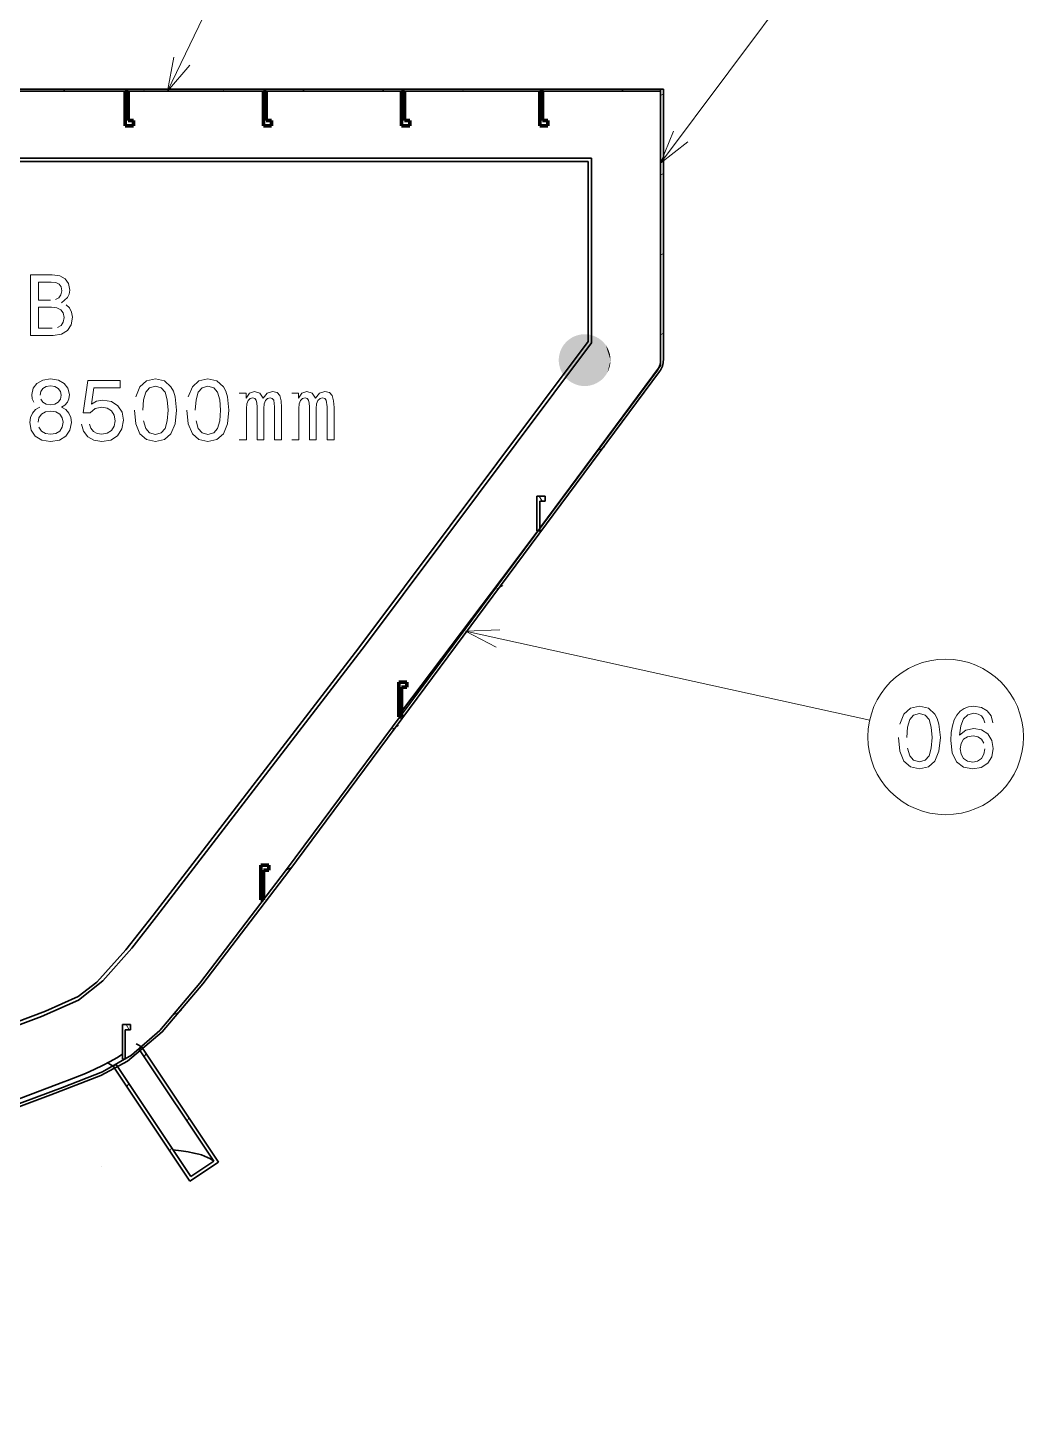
# Model space of a CAD drawing. Extents: x 4.9 to 101.6, y 45 to 121.
# Drawn here: x 76.24 to 100.76, y 48.75 to 82.64 of the extents above; entities that cross this region are included whole.
import ezdxf

# ---------------------------------------------------------------- set-up
doc = ezdxf.new("R2010")
doc.units = 0

msp = doc.modelspace()

# ---------------------------------------------------------------- linework, layer by layer
at = {"color": 5, "lineweight": 13}
for points in [[(79.684, 81.07), (83.98, 89.98)], [(91.825, 79.294), (98.547, 88.3)], [(79.843, 81.905), (79.684, 81.07), (80.239, 81.714)], [(92.14, 80.084), (91.825, 79.294), (92.493, 79.821)], [(77.076, 75.864), (77.226, 75.988), (77.265, 76.072), (77.278, 76.174), (77.25, 76.335), (77.166, 76.451), (77.031, 76.522), (76.843, 76.548), (76.313, 76.548), (76.313, 75.06), (76.873, 75.06), (77.072, 75.09), (77.22, 75.177), (77.312, 75.317), (77.344, 75.506), (77.325, 75.632), (77.274, 75.737), (77.19, 75.814)], [(76.802, 75.93), (76.51, 75.93), (76.51, 76.37), (76.819, 76.37), (76.935, 76.357), (77.016, 76.318), (77.066, 76.252), (77.083, 76.153), (77.063, 76.054), (77.012, 75.986), (76.924, 75.943)], [(76.849, 75.237), (76.51, 75.237), (76.51, 75.75), (76.83, 75.75), (76.965, 75.735), (77.061, 75.69), (77.119, 75.613), (77.138, 75.501), (77.119, 75.383), (77.066, 75.302), (76.975, 75.253)], [(76.542, 73.291), (76.433, 73.231), (76.358, 73.147), (76.311, 73.042), (76.296, 72.915), (76.33, 72.725), (76.429, 72.577), (76.59, 72.482), (76.808, 72.446), (77.025, 72.482), (77.186, 72.577), (77.284, 72.725), (77.321, 72.915), (77.304, 73.042), (77.259, 73.147), (77.181, 73.231), (77.074, 73.291), (77.16, 73.342), (77.22, 73.413), (77.256, 73.499), (77.269, 73.604), (77.235, 73.756), (77.145, 73.878), (76.999, 73.957), (76.808, 73.987), (76.615, 73.957), (76.469, 73.878), (76.377, 73.756), (76.345, 73.604), (76.356, 73.499), (76.392, 73.413)], [(77.567, 72.877), (77.614, 72.701), (77.72, 72.564), (77.874, 72.478), (78.071, 72.446), (78.288, 72.484), (78.457, 72.589), (78.564, 72.757), (78.605, 72.971), (78.569, 73.171), (78.466, 73.327), (78.305, 73.428), (78.097, 73.464), (77.936, 73.439), (77.812, 73.368), (77.872, 73.769), (78.524, 73.769), (78.524, 73.945), (77.728, 73.945), (77.61, 73.156), (77.782, 73.156), (77.906, 73.256), (78.065, 73.293), (78.202, 73.269), (78.307, 73.201), (78.373, 73.096), (78.397, 72.96), (78.373, 72.825), (78.305, 72.72), (78.2, 72.654), (78.065, 72.63), (77.951, 72.645), (77.863, 72.695), (77.799, 72.772), (77.767, 72.877)], [(78.873, 73.216), (78.905, 72.879), (79.006, 72.639), (79.167, 72.493), (79.39, 72.446), (79.611, 72.493), (79.771, 72.639), (79.87, 72.879), (79.904, 73.216), (79.87, 73.55), (79.829, 73.683), (79.771, 73.792), (79.611, 73.938), (79.39, 73.987), (79.167, 73.938), (79.006, 73.79), (78.905, 73.55)], [(80.164, 73.216), (80.196, 72.879), (80.297, 72.639), (80.458, 72.493), (80.681, 72.446), (80.901, 72.493), (81.062, 72.639), (81.161, 72.879), (81.195, 73.216), (81.161, 73.55), (81.12, 73.683), (81.062, 73.792), (80.901, 73.938), (80.681, 73.987), (80.458, 73.938), (80.297, 73.79), (80.196, 73.55)], [(76.549, 73.587), (76.566, 73.681), (76.617, 73.754), (76.699, 73.799), (76.808, 73.816), (76.915, 73.799), (76.997, 73.754), (77.048, 73.681), (77.068, 73.587), (77.048, 73.49), (76.997, 73.415), (76.915, 73.366), (76.808, 73.351), (76.699, 73.368), (76.617, 73.415), (76.566, 73.49)], [(79.079, 73.216), (79.096, 73.475), (79.15, 73.662), (79.246, 73.771), (79.39, 73.81), (79.531, 73.771), (79.628, 73.662), (79.681, 73.475), (79.699, 73.216), (79.681, 72.954), (79.628, 72.767), (79.531, 72.658), (79.39, 72.622), (79.246, 72.658), (79.15, 72.767), (79.096, 72.954)], [(80.37, 73.216), (80.387, 73.475), (80.44, 73.662), (80.537, 73.771), (80.681, 73.81), (80.822, 73.771), (80.919, 73.662), (80.972, 73.475), (80.989, 73.216), (80.972, 72.954), (80.919, 72.767), (80.822, 72.658), (80.681, 72.622), (80.537, 72.658), (80.44, 72.767), (80.387, 72.954)], [(81.452, 72.489), (81.626, 72.489), (81.626, 73.258), (81.637, 73.374), (81.669, 73.458), (81.718, 73.507), (81.783, 73.526), (81.834, 73.509), (81.868, 73.466), (81.886, 73.394), (81.892, 73.297), (81.892, 72.489), (82.055, 72.489), (82.055, 73.258), (82.066, 73.372), (82.098, 73.456), (82.149, 73.507), (82.214, 73.526), (82.265, 73.509), (82.299, 73.466), (82.321, 73.297), (82.321, 72.489), (82.494, 72.489), (82.494, 73.284), (82.484, 73.449), (82.449, 73.576), (82.381, 73.653), (82.269, 73.681), (82.139, 73.638), (82.038, 73.514), (81.958, 73.636), (81.826, 73.681), (81.703, 73.638), (81.62, 73.518), (81.62, 73.64), (81.452, 73.64)], [(82.743, 72.489), (82.917, 72.489), (82.917, 73.258), (82.928, 73.374), (82.96, 73.458), (83.009, 73.507), (83.073, 73.526), (83.125, 73.509), (83.159, 73.466), (83.176, 73.394), (83.183, 73.297), (83.183, 72.489), (83.346, 72.489), (83.346, 73.258), (83.356, 73.372), (83.389, 73.456), (83.44, 73.507), (83.504, 73.526), (83.556, 73.509), (83.59, 73.466), (83.612, 73.297), (83.612, 72.489), (83.785, 72.489), (83.785, 73.284), (83.775, 73.449), (83.74, 73.576), (83.672, 73.653), (83.56, 73.681), (83.429, 73.638), (83.329, 73.514), (83.249, 73.636), (83.116, 73.681), (82.994, 73.638), (82.91, 73.518), (82.91, 73.64), (82.743, 73.64)], [(76.502, 72.92), (76.521, 73.033), (76.583, 73.119), (76.68, 73.175), (76.808, 73.194), (76.935, 73.175), (77.031, 73.119), (77.093, 73.033), (77.115, 72.92), (77.093, 72.797), (77.031, 72.705), (76.935, 72.645), (76.808, 72.626), (76.68, 72.645), (76.583, 72.705), (76.521, 72.797)], [(87.867, 67.814), (87.018, 67.776), (87.773, 67.384)], [(87.018, 67.776), (96.972, 65.587)], [(97.68, 65.159), (97.712, 64.822), (97.813, 64.582), (97.974, 64.436), (98.197, 64.389), (98.418, 64.436), (98.578, 64.582), (98.677, 64.822), (98.711, 65.159), (98.677, 65.493), (98.636, 65.626), (98.578, 65.735), (98.418, 65.881), (98.197, 65.931), (97.974, 65.881), (97.813, 65.733), (97.712, 65.493)], [(97.886, 65.159), (97.903, 65.418), (97.957, 65.605), (98.053, 65.714), (98.197, 65.753), (98.338, 65.714), (98.435, 65.605), (98.488, 65.418), (98.506, 65.159), (98.488, 64.897), (98.435, 64.71), (98.338, 64.601), (98.197, 64.565), (98.053, 64.601), (97.957, 64.71), (97.903, 64.897)], [(100.002, 65.519), (99.961, 65.693), (99.867, 65.821), (99.721, 65.903), (99.533, 65.931), (99.406, 65.915), (99.297, 65.875), (99.2, 65.808), (99.119, 65.714), (99.054, 65.596), (99.007, 65.452), (98.977, 65.283), (98.969, 65.092), (99.003, 64.788), (99.108, 64.567), (99.277, 64.434), (99.509, 64.389), (99.717, 64.427), (99.876, 64.528), (99.979, 64.687), (100.015, 64.888), (99.979, 65.092), (99.88, 65.249), (99.728, 65.347), (99.539, 65.382), (99.335, 65.339), (99.183, 65.217), (99.215, 65.452), (99.284, 65.622), (99.389, 65.723), (99.535, 65.757), (99.642, 65.74), (99.723, 65.695), (99.777, 65.62), (99.805, 65.519)], [(99.807, 64.886), (99.783, 64.751), (99.723, 64.648), (99.627, 64.58), (99.507, 64.558), (99.38, 64.58), (99.284, 64.646), (99.222, 64.749), (99.202, 64.884), (99.224, 65.017), (99.284, 65.118), (99.382, 65.182), (99.515, 65.206), (99.631, 65.182), (99.723, 65.12), (99.783, 65.019)]]:
    msp.add_lwpolyline(points, dxfattribs=at)
at = {"color": 7, "lineweight": 35}
for points in [[(21.25, 81.121), (91.825, 81.121)], [(21.25, 81.121), (91.825, 81.121)], [(21.25, 81.07), (91.825, 81.07)], [(21.25, 81.07), (91.825, 81.07)], [(22.951, 79.42), (90.125, 79.42)], [(23.036, 79.335), (90.04, 79.335)], [(74.458, 57.586), (76.678, 58.423), (77.482, 58.79), (77.942, 59.144), (78.662, 59.937), (79.335, 60.787), (84.398, 67.37), (90.04, 74.906)], [(74.458, 57.496), (76.584, 58.296), (77.491, 58.697), (78.093, 59.171), (78.807, 59.98), (79.417, 60.754), (84.561, 67.444), (90.125, 74.878)], [(91.744, 74.207), (82.615, 61.913), (80.479, 59.115), (79.493, 57.95), (78.8, 57.346), (78.086, 56.937), (77.101, 56.546), (71.868, 54.6), (56.538, 48.81)], [(91.744, 74.207), (82.615, 61.913), (80.479, 59.115), (79.493, 57.95), (78.8, 57.346), (78.086, 56.937), (77.101, 56.546), (71.868, 54.6), (56.538, 48.81)], [(91.799, 74.167), (82.67, 61.872), (80.553, 59.101), (79.555, 57.915), (78.703, 57.199), (78.042, 56.842), (76.812, 56.366), (60.521, 50.255), (56.562, 48.746)], [(91.799, 74.167), (82.67, 61.872), (80.553, 59.101), (79.555, 57.915), (78.703, 57.199), (78.042, 56.842), (76.812, 56.366), (60.526, 50.257), (56.562, 48.746)], [(85.448, 65.8), (87.918, 69.069), (88.805, 70.251)], [(79.054, 57.543), (79.029, 57.56), (79.003, 57.576), (78.976, 57.593), (78.948, 57.609), (78.918, 57.624)], [(75.244, 55.975), (77.134, 56.686), (77.225, 56.721), (77.668, 56.895), (77.899, 56.996), (78.087, 57.086), (78.273, 57.185), (78.437, 57.281), (78.578, 57.371)], [(78.347, 57.07), (78.325, 57.085), (78.307, 57.096), (78.289, 57.108), (78.265, 57.122), (78.239, 57.137), (78.211, 57.151)], [(79.82, 55.015), (80.023, 54.99), (80.194, 54.963), (80.337, 54.935), (80.457, 54.905), (80.521, 54.886), (80.6, 54.857), (80.667, 54.828), (80.726, 54.798), (80.793, 54.757), (80.824, 54.736)]]:
    msp.add_lwpolyline(points, dxfattribs=at)
at = {"color": 7, "lineweight": 13, "ltscale": 0.003464}
for points in [[(77.127, 81.07), (77.157, 81.121)], [(77.127, 81.07), (77.157, 81.121)], [(79.091, 81.07), (79.12, 81.121)], [(79.091, 81.07), (79.12, 81.121)], [(81.054, 81.07), (81.084, 81.121)], [(81.054, 81.07), (81.084, 81.121)], [(83.018, 81.07), (83.048, 81.121)], [(83.018, 81.07), (83.048, 81.121)], [(84.982, 81.07), (85.011, 81.121)], [(84.982, 81.07), (85.011, 81.121)], [(86.946, 81.07), (86.975, 81.121)], [(86.946, 81.07), (86.975, 81.121)], [(88.909, 81.07), (88.939, 81.121)], [(88.909, 81.07), (88.939, 81.121)], [(90.873, 81.07), (90.902, 81.121)], [(90.873, 81.07), (90.902, 81.121)]]:
    msp.add_lwpolyline(points, dxfattribs=at)
at = {"color": 7, "lineweight": 140, "ltscale": 0.004}
for points in [[(78.646, 81.07), (78.714, 81.07)], [(78.714, 81.07), (78.646, 81.07)], [(82.047, 81.07), (82.115, 81.07)], [(82.115, 81.07), (82.047, 81.07)], [(85.448, 81.07), (85.516, 81.07)], [(85.516, 81.07), (85.448, 81.07)], [(88.849, 81.07), (88.917, 81.07)], [(88.917, 81.07), (88.849, 81.07)], [(85.448, 65.672), (85.38, 65.672)], [(85.38, 65.672), (85.448, 65.672)], [(82.047, 61.169), (81.979, 61.169)], [(81.979, 61.169), (82.047, 61.169)]]:
    msp.add_lwpolyline(points, dxfattribs=at)
at = {"color": 7, "lineweight": 140, "ltscale": 0.05}
for points in [[(78.646, 80.219), (78.646, 81.07)], [(78.646, 81.07), (78.646, 80.219)], [(82.047, 80.219), (82.047, 81.07)], [(82.047, 81.07), (82.047, 80.219)], [(85.448, 80.219), (85.448, 81.07)], [(85.448, 81.07), (85.448, 80.219)], [(88.849, 80.219), (88.849, 81.07)], [(88.849, 81.07), (88.849, 80.219)]]:
    msp.add_lwpolyline(points, dxfattribs=at)
at = {"color": 7, "lineweight": 35, "ltscale": 0.05}
for points in [[(78.646, 81.07), (78.646, 80.219)], [(78.646, 81.07), (78.646, 80.219)], [(82.047, 81.07), (82.047, 80.219)], [(82.047, 81.07), (82.047, 80.219)], [(85.448, 81.07), (85.448, 80.219)], [(85.448, 81.07), (85.448, 80.219)], [(88.849, 81.07), (88.849, 80.219)], [(88.849, 81.07), (88.849, 80.219)]]:
    msp.add_lwpolyline(points, dxfattribs=at)
at = {"color": 7, "lineweight": 35, "ltscale": 0.004}
for points in [[(78.646, 81.07), (78.714, 81.07)], [(78.646, 81.07), (78.714, 81.07)], [(82.047, 81.07), (82.115, 81.07)], [(82.047, 81.07), (82.115, 81.07)], [(85.448, 81.07), (85.516, 81.07)], [(85.448, 81.07), (85.516, 81.07)], [(88.849, 81.07), (88.917, 81.07)], [(88.849, 81.07), (88.917, 81.07)], [(91.893, 81.121), (91.825, 81.121)], [(91.893, 81.121), (91.825, 81.121)], [(88.849, 70.251), (88.781, 70.251)], [(88.849, 70.251), (88.781, 70.251)], [(85.448, 65.672), (85.38, 65.672)], [(85.448, 65.672), (85.38, 65.672)], [(82.047, 61.169), (81.979, 61.169)], [(82.047, 61.169), (81.979, 61.169)], [(78.646, 57.244), (78.578, 57.244)], [(78.646, 57.244), (78.578, 57.244)]]:
    msp.add_lwpolyline(points, dxfattribs=at)
at = {"color": 7, "lineweight": 140, "ltscale": 0.0426}
for points in [[(78.714, 81.07), (78.714, 80.345)], [(78.714, 80.345), (78.714, 81.07)], [(82.115, 81.07), (82.115, 80.345)], [(82.115, 80.345), (82.115, 81.07)], [(85.516, 81.07), (85.516, 80.345)], [(85.516, 80.345), (85.516, 81.07)], [(88.917, 81.07), (88.917, 80.345)], [(88.917, 80.345), (88.917, 81.07)]]:
    msp.add_lwpolyline(points, dxfattribs=at)
at = {"color": 7, "lineweight": 35, "ltscale": 0.0426}
for points in [[(78.714, 80.345), (78.714, 81.07)], [(78.714, 80.345), (78.714, 81.07)], [(82.115, 80.345), (82.115, 81.07)], [(82.115, 80.345), (82.115, 81.07)], [(85.516, 80.345), (85.516, 81.07)], [(85.516, 80.345), (85.516, 81.07)], [(88.917, 80.345), (88.917, 81.07)], [(88.917, 80.345), (88.917, 81.07)]]:
    msp.add_lwpolyline(points, dxfattribs=at)
at = {"color": 7, "lineweight": 35, "ltscale": 0.4}
msp.add_lwpolyline([(91.825, 81.121), (91.825, 74.318)], dxfattribs=at)
at = {"color": 7, "lineweight": 35, "ltscale": 0.003}
msp.add_lwpolyline([(91.825, 81.07), (91.825, 81.121)], dxfattribs=at)
msp.add_lwpolyline([(91.825, 81.07), (91.825, 81.121)], dxfattribs=at)
at = {"color": 7, "lineweight": 35, "ltscale": 0.391873}
msp.add_lwpolyline([(91.825, 74.457), (91.825, 81.121)], dxfattribs=at)
msp.add_lwpolyline([(91.825, 74.457), (91.825, 81.121)], dxfattribs=at)
at = {"color": 7, "lineweight": 13, "ltscale": 0.004619}
for points in [[(91.825, 80.965), (91.893, 81.004)], [(91.825, 80.965), (91.893, 81.004)], [(91.825, 79.001), (91.893, 79.04)], [(91.825, 79.001), (91.893, 79.04)], [(91.825, 77.037), (91.893, 77.077)], [(91.825, 77.037), (91.893, 77.077)], [(91.825, 75.074), (91.893, 75.113)], [(91.825, 75.074), (91.893, 75.113)]]:
    msp.add_lwpolyline(points, dxfattribs=at)
at = {"color": 7, "lineweight": 35, "ltscale": 0.391872}
msp.add_lwpolyline([(91.893, 74.457), (91.893, 81.121)], dxfattribs=at)
msp.add_lwpolyline([(91.893, 74.457), (91.893, 81.121)], dxfattribs=at)
at = {"color": 7, "lineweight": 140, "ltscale": 0.00775}
for points in [[(78.714, 80.345), (78.845, 80.345)], [(78.845, 80.345), (78.714, 80.345)], [(82.115, 80.345), (82.247, 80.345)], [(82.247, 80.345), (82.115, 80.345)], [(85.516, 80.345), (85.648, 80.345)], [(85.648, 80.345), (85.516, 80.345)], [(88.917, 80.345), (89.049, 80.345)], [(89.049, 80.345), (88.917, 80.345)], [(85.58, 66.397), (85.448, 66.397)], [(85.448, 66.397), (85.58, 66.397)], [(82.179, 61.893), (82.047, 61.893)], [(82.047, 61.893), (82.179, 61.893)]]:
    msp.add_lwpolyline(points, dxfattribs=at)
at = {"color": 7, "lineweight": 35, "ltscale": 0.00775}
for points in [[(78.714, 80.345), (78.845, 80.345)], [(78.714, 80.345), (78.845, 80.345)], [(82.115, 80.345), (82.247, 80.345)], [(82.115, 80.345), (82.247, 80.345)], [(85.516, 80.345), (85.648, 80.345)], [(85.516, 80.345), (85.648, 80.345)], [(88.917, 80.345), (89.049, 80.345)], [(88.917, 80.345), (89.049, 80.345)], [(88.849, 70.976), (88.981, 70.976)], [(88.849, 70.976), (88.981, 70.976)], [(85.448, 66.397), (85.58, 66.397)], [(85.448, 66.397), (85.58, 66.397)], [(82.047, 61.893), (82.179, 61.893)], [(82.047, 61.893), (82.179, 61.893)], [(78.646, 57.969), (78.777, 57.969)], [(78.646, 57.969), (78.777, 57.969)]]:
    msp.add_lwpolyline(points, dxfattribs=at)
at = {"color": 7, "lineweight": 140, "ltscale": 0.0074}
for points in [[(78.845, 80.345), (78.845, 80.219)], [(78.845, 80.219), (78.845, 80.345)], [(82.247, 80.345), (82.247, 80.219)], [(82.247, 80.219), (82.247, 80.345)], [(85.648, 80.345), (85.648, 80.219)], [(85.648, 80.219), (85.648, 80.345)], [(89.049, 80.345), (89.049, 80.219)], [(89.049, 80.219), (89.049, 80.345)]]:
    msp.add_lwpolyline(points, dxfattribs=at)
at = {"color": 7, "lineweight": 35, "ltscale": 0.0074}
for points in [[(78.845, 80.219), (78.845, 80.345)], [(78.845, 80.219), (78.845, 80.345)], [(82.247, 80.219), (82.247, 80.345)], [(82.247, 80.219), (82.247, 80.345)], [(85.648, 80.219), (85.648, 80.345)], [(85.648, 80.219), (85.648, 80.345)], [(89.049, 80.219), (89.049, 80.345)], [(89.049, 80.219), (89.049, 80.345)], [(88.981, 70.976), (88.981, 71.102)], [(88.981, 70.976), (88.981, 71.102)]]:
    msp.add_lwpolyline(points, dxfattribs=at)
at = {"color": 7, "lineweight": 140, "ltscale": 0.01175}
for points in [[(78.845, 80.219), (78.646, 80.219)], [(78.646, 80.219), (78.845, 80.219)], [(82.247, 80.219), (82.047, 80.219)], [(82.047, 80.219), (82.247, 80.219)], [(85.648, 80.219), (85.448, 80.219)], [(85.448, 80.219), (85.648, 80.219)], [(89.049, 80.219), (88.849, 80.219)], [(88.849, 80.219), (89.049, 80.219)], [(85.38, 66.522), (85.58, 66.522)], [(85.58, 66.522), (85.38, 66.522)], [(81.979, 62.019), (82.179, 62.019)], [(82.179, 62.019), (81.979, 62.019)]]:
    msp.add_lwpolyline(points, dxfattribs=at)
at = {"color": 7, "lineweight": 35, "ltscale": 0.01175}
for points in [[(78.845, 80.219), (78.646, 80.219)], [(78.845, 80.219), (78.646, 80.219)], [(82.247, 80.219), (82.047, 80.219)], [(82.247, 80.219), (82.047, 80.219)], [(85.648, 80.219), (85.448, 80.219)], [(85.648, 80.219), (85.448, 80.219)], [(89.049, 80.219), (88.849, 80.219)], [(89.049, 80.219), (88.849, 80.219)], [(88.981, 71.102), (88.781, 71.102)], [(88.981, 71.102), (88.781, 71.102)], [(85.58, 66.522), (85.38, 66.522)], [(85.58, 66.522), (85.38, 66.522)], [(82.179, 62.019), (81.979, 62.019)], [(82.179, 62.019), (81.979, 62.019)], [(78.777, 58.095), (78.578, 58.095)], [(78.777, 58.095), (78.578, 58.095)]]:
    msp.add_lwpolyline(points, dxfattribs=at)
at = {"color": 7, "lineweight": 35, "ltscale": 0.260445}
msp.add_lwpolyline([(90.04, 79.335), (90.04, 74.906)], dxfattribs=at)
at = {"color": 7, "lineweight": 35, "ltscale": 0.267092}
msp.add_lwpolyline([(90.125, 79.42), (90.125, 74.878)], dxfattribs=at)
at = {"color": 7, "lineweight": 35, "ltscale": 0.293511}
msp.add_lwpolyline([(88.849, 70.311), (91.825, 74.318)], dxfattribs=at)
at = {"color": 7, "lineweight": 35}
for points in [[(91.744, 74.207, 0.158489), (91.825, 74.457)], [(91.744, 74.207, 0.158489), (91.825, 74.457)], [(91.799, 74.167, 0.158489), (91.893, 74.457)], [(91.799, 74.167, 0.158489), (91.893, 74.457)]]:
    msp.add_lwpolyline(points, format="xyb", dxfattribs=at)
at = {"color": 7, "lineweight": 13}
msp.add_lwpolyline([(91.825, 74.457), (91.825, 74.457), (91.825, 74.458), (91.825, 74.458), (91.825, 74.459), (91.825, 74.459), (91.826, 74.46)], dxfattribs=at)
msp.add_lwpolyline([(91.742, 74.206, 0.016252), (91.744, 74.207)], format="xyb", dxfattribs=at)
at = {"color": 7, "lineweight": 13, "ltscale": 0.009908}
msp.add_lwpolyline([(90.303, 72.231), (90.449, 72.315)], dxfattribs=at)
msp.add_lwpolyline([(90.303, 72.231), (90.449, 72.315)], dxfattribs=at)
at = {"color": 7, "lineweight": 35, "ltscale": 0.049999}
msp.add_lwpolyline([(88.781, 71.102), (88.781, 70.251)], dxfattribs=at)
msp.add_lwpolyline([(88.781, 71.102), (88.781, 70.251)], dxfattribs=at)
at = {"color": 7, "lineweight": 13, "ltscale": 0.008545}
msp.add_lwpolyline([(88.905, 70.976), (88.832, 71.102)], dxfattribs=at)
msp.add_lwpolyline([(88.905, 70.976), (88.832, 71.102)], dxfattribs=at)
at = {"color": 7, "lineweight": 35, "ltscale": 0.042599}
msp.add_lwpolyline([(88.849, 70.251), (88.849, 70.976)], dxfattribs=at)
msp.add_lwpolyline([(88.849, 70.251), (88.849, 70.976)], dxfattribs=at)
at = {"color": 7, "lineweight": 13, "ltscale": 0.010035}
msp.add_lwpolyline([(87.789, 68.816), (87.937, 68.901)], dxfattribs=at)
msp.add_lwpolyline([(87.789, 68.816), (87.937, 68.901)], dxfattribs=at)
at = {"color": 7, "lineweight": 140, "ltscale": 0.007142}
for points in [[(85.38, 66.401), (85.38, 66.522)], [(85.38, 66.522), (85.38, 66.401)], [(85.38, 66.28), (85.38, 66.401)], [(85.38, 66.401), (85.38, 66.28)], [(85.38, 66.158), (85.38, 66.28)], [(85.38, 66.28), (85.38, 66.158)], [(85.38, 66.037), (85.38, 66.158)], [(85.38, 66.158), (85.38, 66.037)], [(85.38, 65.915), (85.38, 66.037)], [(85.38, 66.037), (85.38, 65.915)], [(85.38, 65.794), (85.38, 65.915)], [(85.38, 65.915), (85.38, 65.794)]]:
    msp.add_lwpolyline(points, dxfattribs=at)
at = {"color": 7, "lineweight": 35, "ltscale": 0.049993}
msp.add_lwpolyline([(85.38, 66.522), (85.38, 65.672)], dxfattribs=at)
msp.add_lwpolyline([(85.38, 66.522), (85.38, 65.672)], dxfattribs=at)
at = {"color": 7, "lineweight": 140, "ltscale": 0.001057}
for points in [[(85.58, 66.522), (85.58, 66.504)], [(85.58, 66.504), (85.58, 66.522)], [(85.58, 66.504), (85.58, 66.486)], [(85.58, 66.486), (85.58, 66.504)], [(85.58, 66.486), (85.58, 66.469)], [(85.58, 66.469), (85.58, 66.486)], [(85.58, 66.469), (85.58, 66.451)], [(85.58, 66.451), (85.58, 66.469)], [(85.58, 66.451), (85.58, 66.433)], [(85.58, 66.433), (85.58, 66.451)], [(85.58, 66.433), (85.58, 66.415)], [(85.58, 66.415), (85.58, 66.433)], [(85.58, 66.415), (85.58, 66.397)], [(85.58, 66.397), (85.58, 66.415)], [(82.179, 62.019), (82.179, 62.001)], [(82.179, 62.001), (82.179, 62.019)], [(82.179, 62.001), (82.179, 61.983)], [(82.179, 61.983), (82.179, 62.001)], [(82.179, 61.983), (82.179, 61.965)], [(82.179, 61.965), (82.179, 61.983)], [(82.179, 61.965), (82.179, 61.947)], [(82.179, 61.947), (82.179, 61.965)], [(82.179, 61.947), (82.179, 61.929)], [(82.179, 61.929), (82.179, 61.947)], [(82.179, 61.929), (82.179, 61.911)], [(82.179, 61.911), (82.179, 61.929)], [(82.179, 61.911), (82.179, 61.893)], [(82.179, 61.893), (82.179, 61.911)]]:
    msp.add_lwpolyline(points, dxfattribs=at)
at = {"color": 7, "lineweight": 35, "ltscale": 0.007399}
msp.add_lwpolyline([(85.58, 66.397), (85.58, 66.522)], dxfattribs=at)
msp.add_lwpolyline([(85.58, 66.397), (85.58, 66.522)], dxfattribs=at)
at = {"color": 7, "lineweight": 140, "ltscale": 0.006085}
for points in [[(85.448, 66.397), (85.448, 66.293)], [(85.448, 66.293), (85.448, 66.397)], [(85.448, 66.293), (85.448, 66.19)], [(85.448, 66.19), (85.448, 66.293)], [(85.448, 66.19), (85.448, 66.086)], [(85.448, 66.086), (85.448, 66.19)], [(85.448, 66.086), (85.448, 65.983)], [(85.448, 65.983), (85.448, 66.086)], [(85.448, 65.983), (85.448, 65.879)], [(85.448, 65.879), (85.448, 65.983)], [(85.448, 65.879), (85.448, 65.776)], [(85.448, 65.776), (85.448, 65.879)], [(85.448, 65.776), (85.448, 65.672)], [(85.448, 65.672), (85.448, 65.776)]]:
    msp.add_lwpolyline(points, dxfattribs=at)
at = {"color": 7, "lineweight": 35, "ltscale": 0.042594}
msp.add_lwpolyline([(85.448, 65.672), (85.448, 66.397)], dxfattribs=at)
msp.add_lwpolyline([(85.448, 65.672), (85.448, 66.397)], dxfattribs=at)
at = {"color": 7, "lineweight": 140, "ltscale": 0.007141}
for points in [[(85.38, 65.672), (85.38, 65.794)], [(85.38, 65.794), (85.38, 65.672)]]:
    msp.add_lwpolyline(points, dxfattribs=at)
at = {"color": 7, "lineweight": 13, "ltscale": 0.010172}
msp.add_lwpolyline([(85.223, 65.371), (85.373, 65.457)], dxfattribs=at)
msp.add_lwpolyline([(85.223, 65.371), (85.373, 65.457)], dxfattribs=at)
at = {"color": 7, "lineweight": 140, "ltscale": 0.007144}
for points in [[(81.979, 61.898), (81.979, 62.019)], [(81.979, 62.019), (81.979, 61.898)], [(81.979, 61.776), (81.979, 61.898)], [(81.979, 61.898), (81.979, 61.776)], [(81.979, 61.655), (81.979, 61.776)], [(81.979, 61.776), (81.979, 61.655)], [(81.979, 61.533), (81.979, 61.655)], [(81.979, 61.655), (81.979, 61.533)], [(81.979, 61.412), (81.979, 61.533)], [(81.979, 61.533), (81.979, 61.412)], [(81.979, 61.29), (81.979, 61.412)], [(81.979, 61.412), (81.979, 61.29)], [(81.979, 61.169), (81.979, 61.29)], [(81.979, 61.29), (81.979, 61.169)]]:
    msp.add_lwpolyline(points, dxfattribs=at)
at = {"color": 7, "lineweight": 35, "ltscale": 0.050006}
msp.add_lwpolyline([(81.979, 62.019), (81.979, 61.169)], dxfattribs=at)
msp.add_lwpolyline([(81.979, 62.019), (81.979, 61.169)], dxfattribs=at)
at = {"color": 7, "lineweight": 140, "ltscale": 0.006087}
for points in [[(82.047, 61.893), (82.047, 61.79)], [(82.047, 61.79), (82.047, 61.893)], [(82.047, 61.686), (82.047, 61.583)], [(82.047, 61.583), (82.047, 61.686)], [(82.047, 61.376), (82.047, 61.272)], [(82.047, 61.272), (82.047, 61.376)]]:
    msp.add_lwpolyline(points, dxfattribs=at)
at = {"color": 7, "lineweight": 35, "ltscale": 0.042606}
msp.add_lwpolyline([(82.047, 61.169), (82.047, 61.893)], dxfattribs=at)
msp.add_lwpolyline([(82.047, 61.169), (82.047, 61.893)], dxfattribs=at)
at = {"color": 7, "lineweight": 140, "ltscale": 0.006086}
for points in [[(82.047, 61.79), (82.047, 61.686)], [(82.047, 61.686), (82.047, 61.79)], [(82.047, 61.583), (82.047, 61.479)], [(82.047, 61.479), (82.047, 61.583)], [(82.047, 61.479), (82.047, 61.376)], [(82.047, 61.376), (82.047, 61.479)], [(82.047, 61.272), (82.047, 61.169)], [(82.047, 61.169), (82.047, 61.272)]]:
    msp.add_lwpolyline(points, dxfattribs=at)
at = {"color": 7, "lineweight": 35, "ltscale": 0.007401}
for points in [[(82.179, 61.893), (82.179, 62.019)], [(82.179, 61.893), (82.179, 62.019)], [(78.777, 57.969), (78.777, 58.095)], [(78.777, 57.969), (78.777, 58.095)]]:
    msp.add_lwpolyline(points, dxfattribs=at)
at = {"color": 7, "lineweight": 13, "ltscale": 0.010322}
msp.add_lwpolyline([(82.6, 61.892), (82.752, 61.98)], dxfattribs=at)
msp.add_lwpolyline([(82.6, 61.892), (82.752, 61.98)], dxfattribs=at)
at = {"color": 7, "lineweight": 13, "ltscale": 0.011923}
msp.add_lwpolyline([(79.85, 58.341), (80.026, 58.443)], dxfattribs=at)
at = {"color": 7, "lineweight": 13, "ltscale": 0.011924}
msp.add_lwpolyline([(79.85, 58.341), (80.026, 58.443)], dxfattribs=at)
at = {"color": 7, "lineweight": 35, "ltscale": 0.050008}
msp.add_lwpolyline([(78.578, 58.095), (78.578, 57.244)], dxfattribs=at)
msp.add_lwpolyline([(78.578, 58.095), (78.578, 57.244)], dxfattribs=at)
at = {"color": 7, "lineweight": 35, "ltscale": 0.042607}
msp.add_lwpolyline([(78.646, 57.244), (78.646, 57.969)], dxfattribs=at)
msp.add_lwpolyline([(78.646, 57.244), (78.646, 57.969)], dxfattribs=at)
at = {"color": 7, "lineweight": 13, "ltscale": 0.008546}
msp.add_lwpolyline([(78.741, 57.969), (78.668, 58.095)], dxfattribs=at)
msp.add_lwpolyline([(78.741, 57.969), (78.668, 58.095)], dxfattribs=at)
at = {"color": 7, "lineweight": 35, "ltscale": 0.005}
for points in [[(79.054, 57.543), (78.983, 57.495)], [(79.054, 57.543), (78.983, 57.495)], [(78.418, 57.117), (78.347, 57.07)], [(78.418, 57.117), (78.347, 57.07)]]:
    msp.add_lwpolyline(points, dxfattribs=at)
at = {"color": 7, "lineweight": 35, "ltscale": 0.195038}
msp.add_lwpolyline([(78.983, 57.495), (80.824, 54.736)], dxfattribs=at)
msp.add_lwpolyline([(78.983, 57.495), (80.824, 54.736)], dxfattribs=at)
at = {"color": 7, "lineweight": 35, "ltscale": 0.200049}
msp.add_lwpolyline([(79.054, 57.543), (80.942, 54.712)], dxfattribs=at)
msp.add_lwpolyline([(79.054, 57.543), (80.942, 54.712)], dxfattribs=at)
at = {"color": 7, "lineweight": 13, "ltscale": 0.005578}
for points in [[(79.113, 57.3), (79.161, 57.383)], [(79.113, 57.3), (79.161, 57.383)], [(78.687, 56.561), (78.734, 56.643)], [(78.687, 56.561), (78.734, 56.643)], [(80.166, 55.722), (80.213, 55.804)], [(80.166, 55.722), (80.213, 55.804)], [(79.739, 54.983), (79.787, 55.065)], [(79.739, 54.983), (79.787, 55.065)]]:
    msp.add_lwpolyline(points, dxfattribs=at)
at = {"color": 7, "lineweight": 35, "ltscale": 0.199947}
msp.add_lwpolyline([(78.347, 57.07), (80.234, 54.241)], dxfattribs=at)
msp.add_lwpolyline([(78.347, 57.07), (80.234, 54.241)], dxfattribs=at)
at = {"color": 7, "lineweight": 35, "ltscale": 0.194956}
msp.add_lwpolyline([(78.418, 57.117), (80.258, 54.359)], dxfattribs=at)
msp.add_lwpolyline([(78.418, 57.117), (80.258, 54.359)], dxfattribs=at)
at = {"color": 7, "lineweight": 35, "ltscale": 3e-06}
msp.add_lwpolyline([(78.063, 54.607), (78.063, 54.607)], dxfattribs=at)
at = {"color": 7, "lineweight": 35, "ltscale": 0.050002}
msp.add_lwpolyline([(80.234, 54.241), (80.942, 54.712)], dxfattribs=at)
msp.add_lwpolyline([(80.234, 54.241), (80.942, 54.712)], dxfattribs=at)
at = {"color": 7, "lineweight": 35, "ltscale": 0.040002}
msp.add_lwpolyline([(80.258, 54.359), (80.824, 54.736)], dxfattribs=at)
msp.add_lwpolyline([(80.258, 54.359), (80.824, 54.736)], dxfattribs=at)
at = {"color": 5, "lineweight": 13}
msp.add_circle((98.842, 65.176), 1.915, dxfattribs=at)
for points in [[(90.592, 74.449), (89.511, 74.907), (89.412, 74.785), (89.458, 74.849)], [(90.592, 74.449), (89.636, 75.002), (89.511, 74.907), (89.57, 74.958)], [(90.592, 74.449), (89.78, 75.063), (89.636, 75.002), (89.706, 75.037)], [(90.592, 74.449), (89.935, 75.087), (89.78, 75.063), (89.857, 75.08)], [(90.592, 74.449), (90.091, 75.072), (89.935, 75.087), (90.014, 75.084)], [(90.592, 74.449), (90.239, 75.02), (90.091, 75.072), (90.167, 75.051)], [(90.592, 74.449), (90.37, 74.934), (90.239, 75.02), (90.307, 74.981)], [(90.592, 74.449), (90.475, 74.818), (90.37, 74.934), (90.426, 74.879)], [(90.592, 74.449), (89.347, 74.643), (89.318, 74.489), (89.328, 74.567)], [(90.592, 74.449), (89.412, 74.785), (89.347, 74.643), (89.375, 74.716)], [(90.592, 74.449), (90.549, 74.68), (90.475, 74.818), (90.517, 74.751)], [(90.592, 74.449), (90.588, 74.528), (90.549, 74.68), (90.573, 74.605)], [(90.592, 74.449), (89.318, 74.489), (89.328, 74.332), (89.318, 74.41)], [(90.592, 74.449), (89.328, 74.332), (89.375, 74.183), (89.347, 74.256)], [(90.592, 74.449), (89.375, 74.183), (89.458, 74.05), (89.412, 74.114)], [(90.592, 74.449), (89.458, 74.05), (89.57, 73.941), (89.511, 73.992)], [(90.592, 74.449), (89.57, 73.941), (89.706, 73.862), (89.636, 73.897)], [(90.592, 74.449), (89.706, 73.862), (89.857, 73.819), (89.78, 73.836)], [(90.592, 74.449), (89.857, 73.819), (90.014, 73.814), (89.935, 73.812)], [(90.592, 74.449), (90.014, 73.814), (90.167, 73.848), (90.091, 73.826)], [(90.592, 74.449), (90.167, 73.848), (90.307, 73.918), (90.239, 73.879)], [(90.592, 74.449), (90.307, 73.918), (90.426, 74.02), (90.37, 73.965)], [(90.592, 74.449), (90.426, 74.02), (90.517, 74.148), (90.475, 74.081)], [(90.592, 74.449), (90.517, 74.148), (90.573, 74.294), (90.549, 74.219)], [(90.592, 74.449), (90.573, 74.294), (90.592, 74.449), (90.588, 74.371)]]:
    msp.add_solid(points, dxfattribs=at)

doc.saveas('drawing.dxf')
